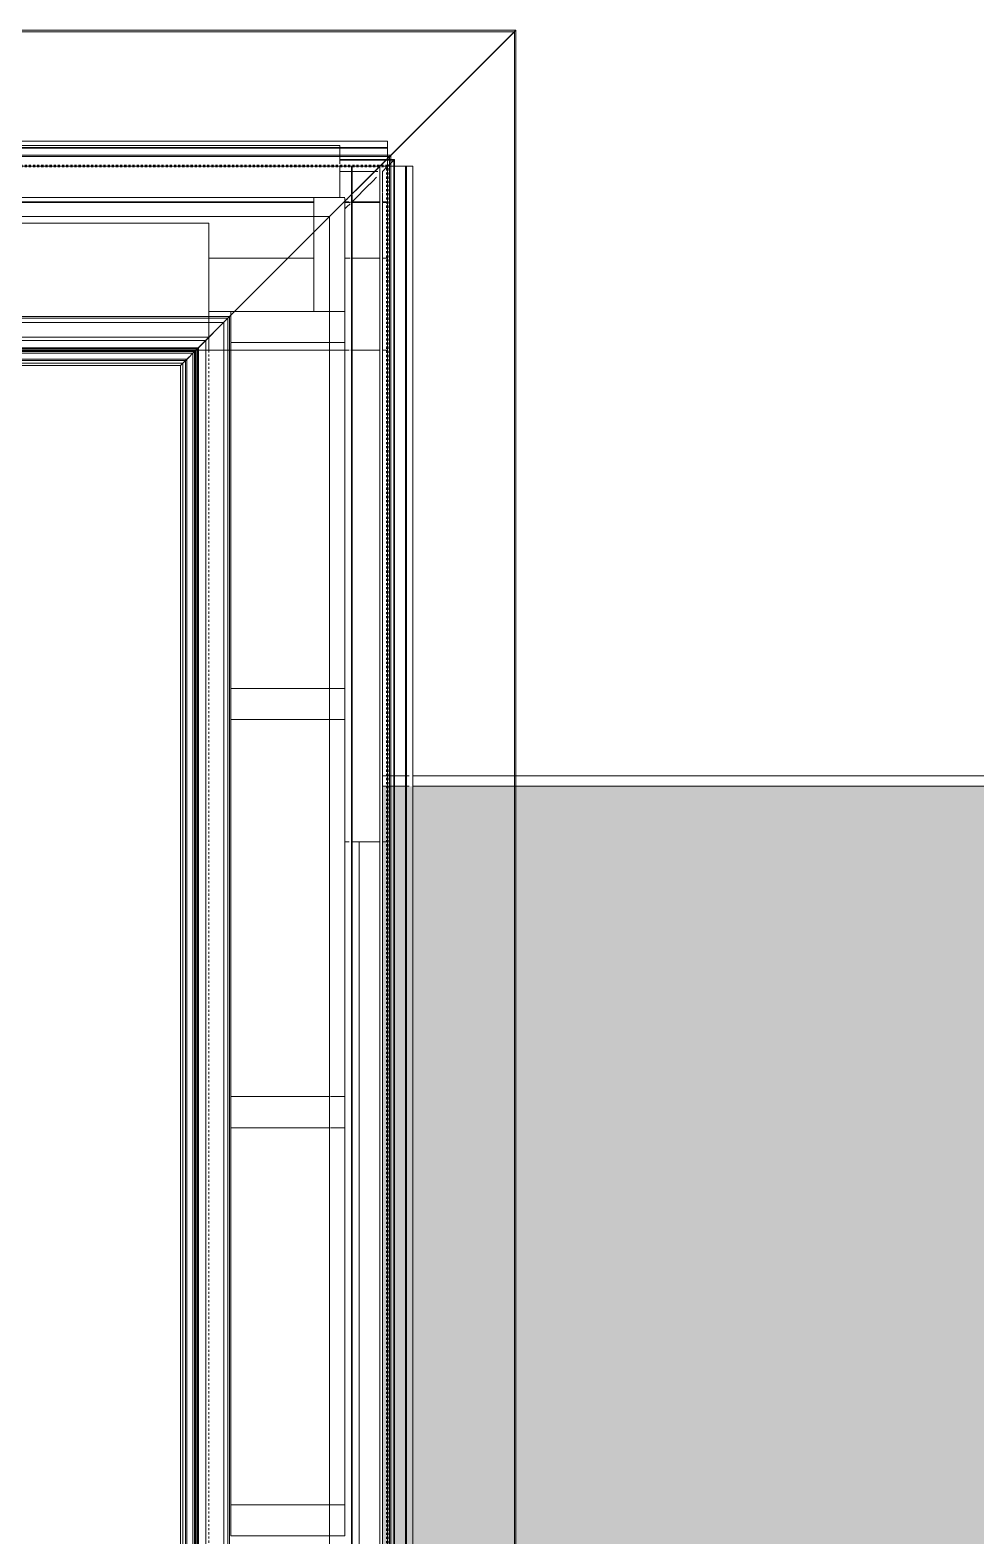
# Model space of a CAD drawing. Header units: inches. Extents: x -4218 to -1830, y 9757 to 12359.
# Drawn here: x -2084.8 to -2039.2, y 12052.5 to 12125.2 of the extents above; entities that cross this region are included whole.
import ezdxf

# ---------------------------------------------------------------- set-up
doc = ezdxf.new("R2010")
doc.units = ezdxf.units.IN
doc.header["$MEASUREMENT"] = 0
doc.linetypes.add('Dash 1_16_', pattern=[0.125, 0.0625, -0.0625])
for name, color, linetype, lineweight in [('0-1', 7, 'Continuous', 5), ('A-CLNG-1', 13, 'Continuous', 9), ('A-FLOR-1', 192, 'Continuous', 9), ('A-FLOR-PATT-1', 9, 'Continuous', 9), ('A-GLAZ-CWMG', 51, 'Continuous', 9), ('A-ROOF-1', 253, 'Dash 1_16_', 9), ('A-ROOF-4', 10, 'Dash 1_16_', 9), ('A-WALL-1', 113, 'Continuous', 9), ('C-PROP-LINE-1', 91, 'Dash 1_16_', 50), ('C-TOPO-1', 10, 'Continuous', 9), ('C-TOPO-2', 254, 'Continuous', 9), ('C-TOPO-3', 253, 'Continuous', 9), ('C-TOPO-4', 252, 'Continuous', 9), ('S-FNDN-1', 32, 'Continuous', 9)]:
    doc.layers.add(name, color=color, linetype=linetype, lineweight=lineweight)

# ---------------------------------------------------------------- blocks, each defined once
blk = doc.blocks.new('CTR  - Topography_rvt-1-BACKGROUND - ROOF PLAN')
at = {"layer": 'C-TOPO-1'}
for p, q in [((-2067.799, 12089.189), (-2067.569, 12089.189)), ((-2067.549, 12089.189), (-2067.395, 12089.189)), ((-2067.395, 12089.189), (-2067.225, 12089.189)), ((-2066.642, 12089.189), (-2066.505, 12089.189))]:
    blk.add_line(p, q, dxfattribs=at)
at = {"layer": 'C-TOPO-2'}
for p, q in [((-2067.225, 12089.189), (-2066.681, 12089.189)), ((-2066.349, 12089.189), (-2061.439, 12089.189))]:
    blk.add_line(p, q, dxfattribs=at)
at = {"layer": 'C-TOPO-3'}
blk.add_line((-2061.439, 12089.189), (-2061.36, 12089.189), dxfattribs=at)
at = {"layer": 'C-TOPO-4'}
blk.add_line((-2061.36, 12089.189), (-2002.093, 12089.189), dxfattribs=at)
blk = doc.blocks.new('Basic Wall _ EXT - FIBER CEMENT - LARGE - ___-2505162-BACKGROUND - ROOF PLAN')
at = {"layer": 'A-WALL-1'}
for p, q in [((-2067.549, 12118.914), (-2069.861, 12118.914)), ((-2067.549, 12118.914), (-2069.861, 12118.914)), ((-2069.861, 12118.882), (-2067.549, 12118.882)), ((-2067.549, 12118.882), (-2069.861, 12118.882)), ((-2067.395, 12118.914), (-2067.549, 12118.914)), ((-2067.395, 12118.914), (-2067.549, 12118.914)), ((-2067.549, 12118.882), (-2067.395, 12118.882)), ((-2067.395, 12118.882), (-2067.549, 12118.882)), ((-2067.549, 12118.589), (-2067.395, 12118.743)), ((-2067.395, 12118.743), (-2067.549, 12118.589)), ((-2067.225, 12118.914), (-2067.395, 12118.743)), ((-2067.225, 12118.914), (-2067.395, 12118.914)), ((-2067.225, 12118.914), (-2067.395, 12118.914)), ((-2067.395, 12118.743), (-2067.256, 12118.882)), ((-2067.395, 12118.882), (-2067.256, 12118.882)), ((-2067.256, 12118.882), (-2067.395, 12118.882)), ((-2068.201, 12117.937), (-2068.142, 12117.996)), ((-2068.142, 12117.996), (-2068.201, 12117.937)), ((-2068.142, 12117.996), (-2068.079, 12118.059)), ((-2068.079, 12118.059), (-2068.142, 12117.996)), ((-2067.804, 12118.334), (-2067.549, 12118.589)), ((-2067.549, 12118.589), (-2067.804, 12118.334)), ((-2069.267, 12116.871), (-2068.416, 12117.722)), ((-2068.416, 12117.722), (-2069.267, 12116.871)), ((-2068.413, 12117.725), (-2068.201, 12117.937)), ((-2068.201, 12117.937), (-2068.413, 12117.725)), ((-2069.611, 12116.839), (-2069.463, 12116.839)), ((-2069.463, 12116.839), (-2069.611, 12116.839)), ((-2069.463, 12116.871), (-2069.605, 12116.871)), ((-2069.463, 12116.871), (-2069.605, 12116.871)), ((-2069.407, 12116.871), (-2069.463, 12116.871)), ((-2069.407, 12116.871), (-2069.463, 12116.871)), ((-2069.463, 12116.839), (-2069.407, 12116.839)), ((-2069.407, 12116.839), (-2069.463, 12116.839)), ((-2069.358, 12116.839), (-2069.405, 12116.839)), ((-2069.32, 12116.839), (-2069.299, 12116.839)), ((-2069.299, 12116.839), (-2069.32, 12116.839))]:
    blk.add_line(p, q, dxfattribs=at)
blk = doc.blocks.new('Basic Wall _ EXT - FIBER CEMENT - LARGE - ___-2162455-BACKGROUND - ROOF PLAN')
at = {"layer": 'A-WALL-1'}
for p, q in [((-2369.311, 12119.799), (-2067.549, 12119.799)), ((-2067.549, 12119.496), (-2369.311, 12119.496)), ((-2067.549, 12119.464), (-2369.311, 12119.464)), ((-2067.549, 12119.496), (-2069.861, 12119.496)), ((-2067.549, 12119.481), (-2069.861, 12119.481)), ((-2067.549, 12119.464), (-2069.861, 12119.464)), ((-2067.549, 12119.457), (-2069.861, 12119.457)), ((-2067.549, 12119.782), (-2067.549, 12119.798)), ((-2067.549, 12119.798), (-2067.549, 12119.777)), ((-2067.549, 12119.765), (-2067.549, 12119.782)), ((-2067.549, 12119.777), (-2067.549, 12119.496)), ((-2067.549, 12119.762), (-2067.549, 12119.767)), ((-2067.549, 12119.767), (-2067.549, 12119.767)), ((-2067.549, 12119.767), (-2067.549, 12119.756)), ((-2067.549, 12119.741), (-2067.549, 12119.765)), ((-2067.549, 12119.753), (-2067.549, 12119.762)), ((-2067.549, 12119.756), (-2067.549, 12119.745)), ((-2067.549, 12119.496), (-2067.549, 12119.753)), ((-2067.549, 12119.745), (-2067.549, 12119.721)), ((-2067.549, 12119.721), (-2067.549, 12119.741)), ((-2067.549, 12119.721), (-2067.549, 12119.692)), ((-2067.549, 12119.673), (-2067.549, 12119.721)), ((-2067.549, 12119.692), (-2067.549, 12119.66)), ((-2067.549, 12119.609), (-2067.549, 12119.673)), ((-2067.549, 12119.66), (-2067.549, 12119.645)), ((-2067.549, 12119.645), (-2067.549, 12119.633)), ((-2067.549, 12119.633), (-2067.549, 12119.496)), ((-2067.549, 12119.496), (-2067.549, 12119.609)), ((-2067.549, 12119.496), (-2067.549, 12119.118)), ((-2067.549, 12119.481), (-2067.549, 12119.457)), ((-2067.549, 12119.118), (-2067.549, 12119.464)), ((-2067.549, 12118.589), (-2067.549, 12119.118)), ((-2067.549, 12119.118), (-2067.549, 12118.589)), ((-2067.549, 12116.871), (-2067.549, 12118.589)), ((-2067.549, 12118.589), (-2067.549, 12117.208)), ((-2071.111, 12116.871), (-2369.311, 12116.871)), ((-2071.111, 12116.871), (-2369.311, 12116.871)), ((-2369.311, 12116.839), (-2071.111, 12116.839)), ((-2071.111, 12116.839), (-2369.311, 12116.839)), ((-2069.611, 12116.839), (-2069.463, 12116.839)), ((-2069.463, 12116.839), (-2069.611, 12116.839)), ((-2069.463, 12116.871), (-2069.605, 12116.871)), ((-2069.463, 12116.871), (-2069.605, 12116.871)), ((-2069.407, 12116.871), (-2069.463, 12116.871)), ((-2069.407, 12116.871), (-2069.463, 12116.871)), ((-2069.463, 12116.839), (-2069.407, 12116.839)), ((-2069.407, 12116.839), (-2069.463, 12116.839)), ((-2069.405, 12116.839), (-2069.358, 12116.839)), ((-2069.358, 12116.839), (-2069.405, 12116.839)), ((-2068.202, 12116.871), (-2069.32, 12116.871)), ((-2068.205, 12116.839), (-2069.32, 12116.839)), ((-2068.202, 12116.871), (-2069.267, 12116.871)), ((-2069.267, 12116.839), (-2068.205, 12116.839)), ((-2068.201, 12116.839), (-2068.142, 12116.839)), ((-2068.142, 12116.839), (-2068.201, 12116.839)), ((-2068.142, 12116.871), (-2068.2, 12116.871)), ((-2068.142, 12116.871), (-2068.2, 12116.871)), ((-2068.079, 12116.871), (-2068.142, 12116.871)), ((-2068.079, 12116.871), (-2068.142, 12116.871)), ((-2068.142, 12116.839), (-2068.079, 12116.839)), ((-2068.079, 12116.839), (-2068.142, 12116.839)), ((-2068.017, 12116.871), (-2068.079, 12116.871)), ((-2068.017, 12116.871), (-2068.079, 12116.871)), ((-2068.079, 12116.839), (-2068.017, 12116.839)), ((-2068.017, 12116.839), (-2068.079, 12116.839)), ((-2067.959, 12116.871), (-2068.016, 12116.871)), ((-2067.959, 12116.871), (-2068.016, 12116.871)), ((-2068.016, 12116.839), (-2067.959, 12116.839)), ((-2067.959, 12116.839), (-2068.016, 12116.839)), ((-2067.549, 12116.871), (-2067.804, 12116.871)), ((-2067.549, 12116.871), (-2067.804, 12116.871)), ((-2067.804, 12116.839), (-2067.549, 12116.839)), ((-2067.549, 12116.839), (-2067.804, 12116.839)), ((-2067.549, 12117.208), (-2067.549, 12116.871)), ((-2067.549, 12116.871), (-2067.549, 12116.839))]:
    blk.add_line(p, q, dxfattribs=at)
blk = doc.blocks.new('Basic Wall _ EXT - FIBER CEMENT - SMALL - ___-2145929-BACKGROUND - ROOF PLAN')
at = {"layer": 'A-WALL-1'}
for p, q in [((-2061.36, 12125.153), (-3867.288, 12125.153)), ((-2061.36, 12125.153), (-3867.288, 12125.153)), ((-3867.209, 12125.075), (-2061.439, 12125.075)), ((-2061.439, 12125.075), (-3867.209, 12125.075)), ((-2061.36, 12125.153), (-2076.801, 12109.712)), ((-2076.793, 12109.72), (-2061.439, 12125.075)), ((-2067.395, 12119.118), (-3861.253, 12119.118)), ((-2067.462, 12119.051), (-3861.186, 12119.051)), ((-2067.395, 12119.118), (-2067.804, 12118.709)), ((-2067.804, 12118.709), (-2067.462, 12119.051)), ((-2067.462, 12119.051), (-2067.395, 12119.118)), ((-2067.92, 12118.593), (-3860.728, 12118.593)), ((-2067.92, 12118.593), (-3860.728, 12118.593)), ((-2067.92, 12118.593), (-3860.728, 12118.593)), ((-2068.254, 12118.259), (-2069.358, 12117.155)), ((-2069.307, 12117.206), (-2068.203, 12118.31)), ((-2067.898, 12118.615), (-2067.871, 12118.643)), ((-2067.841, 12118.672), (-2067.849, 12118.664)), ((-2069.522, 12116.992), (-2069.462, 12117.051)), ((-2069.319, 12117.194), (-2069.307, 12117.206)), ((-2070.347, 12116.166), (-3858.3, 12116.166)), ((-2070.347, 12116.166), (-3858.299, 12116.166)), ((-2075.17, 12111.344), (-3853.478, 12111.344)), ((-2075.17, 12111.344), (-3853.478, 12111.344)), ((-2075.248, 12111.265), (-3853.399, 12111.265)), ((-2075.248, 12111.265), (-3853.399, 12111.265)), ((-3853.195, 12111.061), (-2075.452, 12111.061)), ((-2075.452, 12111.061), (-3853.195, 12111.061)), ((-2075.17, 12111.344), (-2076.732, 12109.782)), ((-2076.674, 12109.839), (-2075.248, 12111.265)), ((-3852.326, 12110.191), (-2076.322, 12110.191)), ((-2076.322, 12110.191), (-3852.326, 12110.191)), ((-2076.674, 12109.839), (-3851.973, 12109.839)), ((-2076.721, 12109.793), (-3851.927, 12109.793)), ((-2076.732, 12109.782), (-3851.916, 12109.782)), ((-2076.793, 12109.72), (-3851.854, 12109.72)), ((-2076.796, 12109.718), (-3851.852, 12109.718)), ((-2076.801, 12109.712), (-3851.847, 12109.712)), ((-3851.846, 12109.718), (-2076.802, 12109.718)), ((-2076.829, 12109.685), (-3851.819, 12109.685)), ((-2076.863, 12109.65), (-3851.785, 12109.65)), ((-3851.706, 12109.571), (-2076.942, 12109.571)), ((-2077.229, 12109.284), (-3851.419, 12109.284)), ((-2077.061, 12109.453), (-2077.533, 12108.98)), ((-2077.423, 12109.09), (-2077.061, 12109.453)), ((-2077.061, 12109.453), (-2077.296, 12109.217)), ((-2077.296, 12109.217), (-2077.229, 12109.284)), ((-2077.229, 12109.284), (-2077.061, 12109.453)), ((-2077.061, 12109.453), (-2077.135, 12109.378)), ((-2076.958, 12109.555), (-2076.913, 12109.6)), ((-2076.913, 12109.6), (-2076.958, 12109.555)), ((-2076.913, 12109.6), (-2076.958, 12109.555)), ((-2076.958, 12109.555), (-2076.913, 12109.6)), ((-2076.829, 12109.685), (-2076.863, 12109.65)), ((-2076.8, 12109.713), (-2076.795, 12109.718)), ((-2076.732, 12109.782), (-2076.796, 12109.718)), ((-2076.796, 12109.718), (-2076.732, 12109.782)), ((-2076.749, 12109.765), (-2076.796, 12109.717)), ((-2076.721, 12109.793), (-2076.674, 12109.839)), ((-2076.709, 12109.804), (-2076.668, 12109.845)), ((-2076.624, 12109.89), (-2076.688, 12109.825)), ((-2076.668, 12109.845), (-2076.624, 12109.89)), ((-2077.296, 12109.217), (-3851.351, 12109.217)), ((-2077.423, 12109.09), (-3851.224, 12109.09)), ((-2077.533, 12108.98), (-3851.115, 12108.98)), ((-2077.533, 12108.98), (-2077.423, 12109.09)), ((-2077.301, 12109.212), (-2077.423, 12109.09)), ((-2077.423, 12109.09), (-2077.343, 12109.171))]:
    blk.add_line(p, q, dxfattribs=at)
at = {"layer": 'A-WALL-1', "flags": 128}
for points in [[(-2067.804, 12118.709), (-2067.824, 12118.689), (-2067.837, 12118.676), (-2067.841, 12118.672)], [(-2068.016, 12118.497), (-2068.079, 12118.434), (-2068.142, 12118.371), (-2068.201, 12118.312), (-2068.254, 12118.259)], [(-2068.203, 12118.31), (-2068.167, 12118.346), (-2068.126, 12118.387), (-2068.083, 12118.431), (-2068.04, 12118.473), (-2068.001, 12118.513), (-2067.967, 12118.546), (-2067.941, 12118.572), (-2067.925, 12118.588), (-2067.92, 12118.593)], [(-2067.849, 12118.664), (-2067.873, 12118.641), (-2067.91, 12118.603), (-2067.959, 12118.554), (-2068.016, 12118.497)], [(-2067.92, 12118.593), (-2067.914, 12118.599), (-2067.898, 12118.615)], [(-2069.358, 12117.155), (-2069.407, 12117.106), (-2069.463, 12117.05), (-2069.522, 12116.992)], [(-2077.135, 12109.378), (-2077.176, 12109.337), (-2077.219, 12109.294), (-2077.262, 12109.251), (-2077.301, 12109.212)], [(-2077.021, 12109.492), (-2077.025, 12109.488), (-2077.039, 12109.474), (-2077.061, 12109.453)], [(-2076.801, 12109.712), (-2076.859, 12109.654), (-2076.913, 12109.6), (-2076.958, 12109.555), (-2076.992, 12109.521), (-2077.013, 12109.5), (-2077.021, 12109.492)], [(-2076.994, 12109.519), (-2076.966, 12109.548), (-2076.948, 12109.565), (-2076.942, 12109.571)], [(-2076.942, 12109.571), (-2076.937, 12109.576), (-2076.923, 12109.591)], [(-2076.923, 12109.591), (-2076.899, 12109.614), (-2076.869, 12109.644), (-2076.833, 12109.68), (-2076.793, 12109.72)], [(-2076.874, 12109.64), (-2076.878, 12109.635), (-2076.89, 12109.623), (-2076.91, 12109.603)], [(-2076.8, 12109.713), (-2076.84, 12109.673), (-2076.865, 12109.648), (-2076.874, 12109.64)], [(-2076.843, 12109.67), (-2076.817, 12109.697), (-2076.8, 12109.713)], [(-2076.795, 12109.718), (-2076.789, 12109.724), (-2076.772, 12109.741), (-2076.745, 12109.768), (-2076.709, 12109.804)]]:
    blk.add_lwpolyline(points, dxfattribs=at)
blk = doc.blocks.new('Basic Wall _ EXT - FIBER CEMENT - LARGE - 1hr - ___-2505163-BACKGROUND - ROOF PLAN')
at = {"layer": 'A-WALL-1'}
for p, q in [((-2067.549, 12118.589), (-2067.395, 12118.743)), ((-2067.395, 12118.743), (-2067.549, 12118.589)), ((-2067.395, 12118.743), (-2067.225, 12118.914)), ((-2067.256, 12118.882), (-2067.395, 12118.743)), ((-2067.256, 12118.882), (-2067.256, 12118.589)), ((-2067.256, 12118.589), (-2067.256, 12118.882)), ((-2067.225, 12118.589), (-2067.225, 12118.914)), ((-2067.225, 12118.589), (-2067.225, 12118.914)), ((-2068.201, 12117.937), (-2068.142, 12117.996)), ((-2068.142, 12117.996), (-2068.201, 12117.937)), ((-2068.142, 12117.996), (-2068.079, 12118.059)), ((-2068.079, 12118.059), (-2068.142, 12117.996)), ((-2067.804, 12118.334), (-2067.549, 12118.589)), ((-2067.549, 12118.589), (-2067.804, 12118.334)), ((-2067.256, 12118.589), (-2067.256, 11247.389)), ((-2067.256, 11247.389), (-2067.256, 12118.589)), ((-2067.225, 11247.389), (-2067.225, 12118.589)), ((-2067.225, 11247.389), (-2067.225, 12118.589)), ((-2069.267, 12116.871), (-2068.416, 12117.722)), ((-2068.416, 12117.722), (-2069.267, 12116.871)), ((-2068.413, 12117.725), (-2068.201, 12117.937)), ((-2068.201, 12117.937), (-2068.413, 12117.725)), ((-2069.299, 12116.839), (-2069.299, 12114.152)), ((-2069.299, 12114.152), (-2069.299, 12116.839)), ((-2069.267, 12114.152), (-2069.267, 12116.839)), ((-2069.267, 12114.152), (-2069.267, 12116.839)), ((-2069.299, 12114.152), (-2069.299, 12009.577)), ((-2069.299, 12109.714), (-2069.299, 12114.152)), ((-2069.267, 12109.714), (-2069.267, 12114.152)), ((-2069.267, 12109.714), (-2069.267, 12114.152)), ((-2069.299, 12009.014), (-2069.299, 12109.714)), ((-2069.267, 12009.014), (-2069.267, 12109.714)), ((-2069.267, 12009.577), (-2069.267, 12109.714))]:
    blk.add_line(p, q, dxfattribs=at)
blk = doc.blocks.new('Basic Wall _ EXT - FIBER CEMENT - LARGE - 1hr - ___-2162456-BACKGROUND - ROOF PLAN')
at = {"layer": 'A-WALL-1'}
for p, q in [((-2069.299, 12118.589), (-2069.267, 12118.589)), ((-2069.299, 12118.554), (-2069.299, 12118.497)), ((-2069.299, 12118.497), (-2069.299, 12118.554)), ((-2069.299, 12118.497), (-2069.299, 12118.435)), ((-2069.299, 12118.435), (-2069.299, 12118.497)), ((-2069.299, 12118.434), (-2069.299, 12118.371)), ((-2069.299, 12118.371), (-2069.299, 12118.434)), ((-2069.299, 12118.371), (-2069.299, 12118.312)), ((-2069.299, 12118.312), (-2069.299, 12118.371)), ((-2069.299, 12118.312), (-2069.299, 12117.214)), ((-2069.299, 12117.214), (-2069.299, 12118.312)), ((-2069.267, 12118.589), (-2067.924, 12118.589)), ((-2067.924, 12118.589), (-2069.267, 12118.589)), ((-2069.267, 12118.497), (-2069.267, 12118.554)), ((-2069.267, 12118.497), (-2069.267, 12118.554)), ((-2069.267, 12118.435), (-2069.267, 12118.497)), ((-2069.267, 12118.435), (-2069.267, 12118.497)), ((-2069.267, 12118.371), (-2069.267, 12118.434)), ((-2069.267, 12118.371), (-2069.267, 12118.434)), ((-2069.267, 12118.312), (-2069.267, 12118.371)), ((-2069.267, 12118.312), (-2069.267, 12118.371)), ((-2069.267, 12117.246), (-2069.267, 12118.312)), ((-2069.267, 12117.246), (-2069.267, 12118.312)), ((-2067.804, 12118.589), (-2067.549, 12118.589)), ((-2067.549, 12118.589), (-2067.804, 12118.589)), ((-2067.549, 12118.589), (-2067.395, 12118.589)), ((-2067.395, 12118.589), (-2067.549, 12118.589)), ((-2067.395, 12118.589), (-2066.642, 12118.589)), ((-2066.674, 12118.589), (-2067.395, 12118.589)), ((-2066.681, 12118.589), (-2066.657, 12118.589)), ((-2066.681, 11247.389), (-2066.681, 12118.589)), ((-2066.674, 11247.389), (-2066.674, 12118.589)), ((-2066.674, 11247.389), (-2066.674, 12118.589)), ((-2066.657, 11247.389), (-2066.657, 12118.589)), ((-2066.642, 12118.589), (-2066.361, 12118.589)), ((-2066.529, 12118.589), (-2066.642, 12118.589)), ((-2066.642, 12118.589), (-2066.505, 12118.589)), ((-2066.385, 12118.589), (-2066.642, 12118.589)), ((-2066.642, 11247.389), (-2066.642, 12118.589)), ((-2066.642, 11247.389), (-2066.642, 12118.589)), ((-2066.441, 12118.589), (-2066.529, 12118.589)), ((-2066.505, 12118.589), (-2066.462, 12118.589)), ((-2066.462, 12118.589), (-2066.417, 12118.589)), ((-2066.417, 12118.589), (-2066.441, 12118.589)), ((-2066.397, 12118.589), (-2066.417, 12118.589)), ((-2066.417, 12118.589), (-2066.393, 12118.589)), ((-2066.373, 12118.589), (-2066.397, 12118.589)), ((-2066.393, 12118.589), (-2066.374, 12118.589)), ((-2066.372, 12118.589), (-2066.385, 12118.589)), ((-2066.374, 12118.589), (-2066.371, 12118.589)), ((-2066.356, 12118.589), (-2066.373, 12118.589)), ((-2066.371, 12118.589), (-2066.372, 12118.589)), ((-2066.371, 12118.589), (-2066.371, 12118.589)), ((-2066.361, 12118.589), (-2066.34, 12118.589)), ((-2066.345, 12118.589), (-2066.356, 12118.589)), ((-2066.34, 12118.589), (-2066.345, 12118.589)), ((-2066.339, 12118.589), (-2066.339, 11247.389)), ((-2069.299, 12117.183), (-2069.299, 12116.871)), ((-2069.299, 12116.871), (-2069.299, 12117.183)), ((-2069.299, 12116.839), (-2069.299, 12109.714)), ((-2069.299, 11249.139), (-2069.299, 12116.839)), ((-2069.267, 12116.871), (-2069.267, 12117.215)), ((-2069.267, 12116.871), (-2069.267, 12117.215)), ((-2069.267, 11249.139), (-2069.267, 12116.839)), ((-2069.267, 12109.714), (-2069.267, 12116.839)), ((-2069.299, 12109.714), (-2069.299, 11256.264)), ((-2069.267, 11256.264), (-2069.267, 12109.714))]:
    blk.add_line(p, q, dxfattribs=at)
blk = doc.blocks.new('Basic Wall _ EXT - FIBER CEMENT - SMALL - 1hr - ___-2145930-BACKGROUND - ROOF PLAN')
at = {"layer": 'A-WALL-1'}
for p, q in [((-2076.801, 12109.712), (-2061.36, 12125.153)), ((-2061.439, 12125.075), (-2076.793, 12109.72)), ((-2061.439, 12125.075), (-2061.439, 11240.904)), ((-2061.439, 11240.904), (-2061.439, 12125.075)), ((-2061.36, 11240.825), (-2061.36, 12125.153)), ((-2061.36, 11240.825), (-2061.36, 12125.153)), ((-2067.804, 12118.709), (-2067.395, 12119.118)), ((-2067.462, 12119.051), (-2067.804, 12118.709)), ((-2067.395, 12119.118), (-2067.462, 12119.051)), ((-2067.462, 11246.927), (-2067.462, 12119.051)), ((-2067.395, 11246.86), (-2067.395, 12119.118)), ((-2069.358, 12117.155), (-2068.254, 12118.259)), ((-2068.203, 12118.31), (-2069.307, 12117.206)), ((-2068.167, 12118.346), (-2068.203, 12118.31)), ((-2068.126, 12118.387), (-2068.167, 12118.346)), ((-2067.92, 11247.389), (-2067.92, 12118.589)), ((-2067.92, 11247.389), (-2067.92, 12118.589)), ((-2067.92, 11247.389), (-2067.92, 12118.589)), ((-2069.462, 12117.051), (-2069.522, 12116.992)), ((-2069.307, 12117.206), (-2069.319, 12117.194)), ((-2070.347, 11249.813), (-2070.347, 12116.166)), ((-2070.347, 12109.714), (-2070.347, 12116.163)), ((-2076.732, 12109.782), (-2075.17, 12111.344)), ((-2075.248, 12111.265), (-2076.674, 12109.839)), ((-2075.452, 12111.061), (-2075.452, 11254.918)), ((-2075.452, 11254.918), (-2075.452, 12111.061)), ((-2075.248, 11254.714), (-2075.248, 12111.265)), ((-2075.248, 11254.714), (-2075.248, 12111.265)), ((-2075.17, 11254.635), (-2075.17, 12111.344)), ((-2075.17, 11254.635), (-2075.17, 12111.344)), ((-2076.322, 12110.191), (-2076.322, 11255.787)), ((-2076.322, 11255.787), (-2076.322, 12110.191)), ((-2077.533, 12108.98), (-2077.061, 12109.453)), ((-2077.061, 12109.453), (-2077.423, 12109.09)), ((-2077.296, 12109.217), (-2077.061, 12109.453)), ((-2077.229, 12109.284), (-2077.296, 12109.217)), ((-2077.061, 12109.453), (-2077.229, 12109.284)), ((-2077.229, 11256.695), (-2077.229, 12109.284)), ((-2077.219, 12109.294), (-2077.176, 12109.337)), ((-2077.176, 12109.337), (-2077.135, 12109.378)), ((-2077.135, 12109.378), (-2077.061, 12109.453)), ((-2076.958, 12109.555), (-2076.913, 12109.6)), ((-2076.913, 12109.6), (-2076.958, 12109.555)), ((-2076.913, 12109.6), (-2076.958, 12109.555)), ((-2076.958, 12109.555), (-2076.913, 12109.6)), ((-2076.942, 12109.571), (-2076.942, 11256.408)), ((-2076.863, 12109.65), (-2076.829, 12109.685)), ((-2076.863, 11256.329), (-2076.863, 12109.65)), ((-2076.793, 12109.72), (-2076.833, 12109.68)), ((-2076.829, 11256.294), (-2076.829, 12109.685)), ((-2076.801, 11256.266), (-2076.801, 12109.712)), ((-2076.795, 12109.718), (-2076.8, 12109.713)), ((-2076.732, 12109.782), (-2076.796, 12109.718)), ((-2076.796, 12109.718), (-2076.732, 12109.782)), ((-2076.796, 12109.717), (-2076.749, 12109.765)), ((-2076.796, 11256.261), (-2076.796, 12109.718)), ((-2076.795, 12109.707), (-2076.795, 11256.271)), ((-2076.793, 11256.259), (-2076.793, 12109.72)), ((-2076.732, 11256.197), (-2076.732, 12109.782)), ((-2076.674, 12109.839), (-2076.721, 12109.793)), ((-2076.721, 11256.186), (-2076.721, 12109.793)), ((-2076.688, 12109.825), (-2076.624, 12109.89)), ((-2076.674, 11256.14), (-2076.674, 12109.839)), ((-2076.624, 12109.89), (-2076.668, 12109.845)), ((-2070.347, 11256.264), (-2070.347, 12109.714)), ((-2077.423, 12109.09), (-2077.533, 12108.98)), ((-2077.533, 11256.998), (-2077.533, 12108.98)), ((-2077.423, 12109.09), (-2077.301, 12109.212)), ((-2077.343, 12109.171), (-2077.423, 12109.09)), ((-2077.423, 11256.889), (-2077.423, 12109.09)), ((-2077.296, 11256.762), (-2077.296, 12109.217))]:
    blk.add_line(p, q, dxfattribs=at)
at = {"layer": 'A-WALL-1', "flags": 128}
for points in [[(-2067.841, 12118.672), (-2067.837, 12118.676), (-2067.824, 12118.689), (-2067.804, 12118.709)], [(-2068.254, 12118.259), (-2068.201, 12118.312), (-2068.142, 12118.371), (-2068.079, 12118.434), (-2068.016, 12118.497), (-2067.959, 12118.554), (-2067.91, 12118.603), (-2067.873, 12118.641), (-2067.849, 12118.664), (-2067.841, 12118.672)], [(-2067.92, 12118.593), (-2067.925, 12118.588), (-2067.941, 12118.572), (-2067.967, 12118.546), (-2068.001, 12118.513), (-2068.04, 12118.473), (-2068.083, 12118.431), (-2068.126, 12118.387)], [(-2067.871, 12118.643), (-2067.898, 12118.615), (-2067.914, 12118.599), (-2067.92, 12118.593)], [(-2069.522, 12116.992), (-2069.463, 12117.05), (-2069.407, 12117.106), (-2069.358, 12117.155)], [(-2077.301, 12109.212), (-2077.262, 12109.251), (-2077.219, 12109.294)], [(-2077.061, 12109.453), (-2077.039, 12109.474), (-2077.025, 12109.488), (-2077.021, 12109.492)], [(-2077.021, 12109.492), (-2077.013, 12109.5), (-2076.992, 12109.521), (-2076.958, 12109.555), (-2076.913, 12109.6), (-2076.859, 12109.654), (-2076.801, 12109.712)], [(-2076.942, 12109.571), (-2076.948, 12109.565), (-2076.966, 12109.548), (-2076.994, 12109.519)], [(-2076.833, 12109.68), (-2076.869, 12109.644), (-2076.899, 12109.614), (-2076.923, 12109.591), (-2076.937, 12109.576), (-2076.942, 12109.571)], [(-2076.91, 12109.603), (-2076.89, 12109.623), (-2076.878, 12109.635), (-2076.874, 12109.64)], [(-2076.874, 12109.64), (-2076.865, 12109.648), (-2076.84, 12109.673), (-2076.8, 12109.713)], [(-2076.8, 12109.713), (-2076.817, 12109.697), (-2076.843, 12109.67)], [(-2076.668, 12109.845), (-2076.709, 12109.804), (-2076.745, 12109.768), (-2076.772, 12109.741), (-2076.789, 12109.724), (-2076.795, 12109.718)]]:
    blk.add_lwpolyline(points, dxfattribs=at)
blk = doc.blocks.new('Rectangular Mullion - Profile_Polycarbonate_Upper and left-1873238-BACKGROUND - ROOF PLAN')
at = {"layer": 'A-GLAZ-CWMG'}
for p, q in [((-2069.861, 12119.589), (-2174.374, 12119.589)), ((-2069.861, 12119.589), (-2069.861, 12119.496)), ((-2069.861, 12119.496), (-2069.861, 12119.118)), ((-2069.861, 12119.118), (-2069.861, 12118.709)), ((-2069.861, 12118.554), (-2069.861, 12118.497)), ((-2069.861, 12118.497), (-2069.861, 12118.435)), ((-2069.861, 12118.434), (-2069.861, 12118.372)), ((-2069.861, 12118.371), (-2069.861, 12118.312)), ((-2069.861, 12118.312), (-2069.861, 12117.106)), ((-2174.374, 12117.089), (-2071.111, 12117.089))]:
    blk.add_line(p, q, dxfattribs=at)
blk = doc.blocks.new('Rectangular Mullion - Stud - Vertical-2193578-BACKGROUND - ROOF PLAN')
at = {"layer": 'A-GLAZ-CWMG'}
for p, q in [((-1.5, -1.06), (-1.5, 2.75)), ((0, 2.75), (0, -2.525)), ((-1.5, -1.827), (-1.5, -1.062)), ((-1.5, -2.652), (-1.5, -1.827)), ((-1.5, -2.711), (-1.5, -2.652)), ((0, -2.75), (-1.5, -2.75)), ((0, -2.562), (0, -2.652)), ((0, -2.652), (0, -2.711))]:
    blk.add_line(p, q, dxfattribs=at)
blk = doc.blocks.new('Rectangular Mullion - Stud - Base_Head-1769175-BACKGROUND - ROOF PLAN')
at = {"layer": 'A-GLAZ-CWMG'}
blk.add_line((-2076.174, 12111.589), (-2075.111, 12111.589), dxfattribs=at)
blk = doc.blocks.new('Rectangular Mullion - Stud - Base_Head-1740475-BACKGROUND - ROOF PLAN')
at = {"layer": 'A-GLAZ-CWMG'}
for p, q in [((-2075.111, 12054.039), (-2075.111, 12072.222)), ((-2069.611, 12072.222), (-2069.611, 12054.039))]:
    blk.add_line(p, q, dxfattribs=at)
blk = doc.blocks.new('Rectangular Mullion - Stud - Vertical-2193590-BACKGROUND - ROOF PLAN')
at = {"layer": 'A-GLAZ-CWMG'}
for p, q in [((-1.5, 2.014), (-1.5, 2.75)), ((-1.5, 2.75), (0, 2.75)), ((0, 2.75), (0, 2.014)), ((-1.5, -2.75), (-1.5, 2.014)), ((0, 2.014), (0, -2.562)), ((-0.188, -2.75), (-1.473, -2.75)), ((0, -2.75), (-0.183, -2.75)), ((0, -2.567), (0, -2.75))]:
    blk.add_line(p, q, dxfattribs=at)
blk = doc.blocks.new('Rectangular Mullion - Stud - Vertical-2193588-BACKGROUND - ROOF PLAN')
at = {"layer": 'A-GLAZ-CWMG'}
for p, q in [((0, 2.014), (0, 2.75)), ((0, 2.75), (1.5, 2.75)), ((1.5, 2.75), (1.5, 2.014)), ((0, -2.75), (0, 2.014)), ((1.5, 2.014), (1.5, -2.75)), ((1.5, -2.75), (0, -2.75))]:
    blk.add_line(p, q, dxfattribs=at)
blk = doc.blocks.new('Rectangular Mullion - Stud - Vertical-V41-BACKGROUND - ROOF PLAN')
at = {"layer": 'A-GLAZ-CWMG'}
for p, q in [((0, 2.057), (0, 2.75)), ((0, 2.75), (1.5, 2.75)), ((1.5, 2.75), (1.5, 2.056)), ((0, -2.75), (0, 2.014)), ((1.5, 2.014), (1.5, -2.75)), ((1.5, -2.75), (0, -2.75))]:
    blk.add_line(p, q, dxfattribs=at)
blk = doc.blocks.new('Rectangular Mullion - Stud - Base_Head-1742575-BACKGROUND - ROOF PLAN')
at = {"layer": 'A-GLAZ-CWMG'}
for p, q in [((-2075.111, 12109.769), (-2075.111, 12110.089)), ((-2069.611, 12110.089), (-2069.611, 12109.717)), ((-2075.111, 12109.714), (-2075.111, 12109.766)), ((-2075.111, 12093.406), (-2075.111, 12109.714)), ((-2069.611, 12109.714), (-2069.611, 12093.406))]:
    blk.add_line(p, q, dxfattribs=at)
blk = doc.blocks.new('Rectangular Mullion - Stud - Vertical-V42-BACKGROUND - ROOF PLAN')
at = {"layer": 'A-GLAZ-CWMG'}
for p, q in [((0, 2.035), (0, 2.75)), ((0, 2.75), (1.5, 2.75)), ((1.5, 2.75), (1.5, 2.033)), ((0, -2.75), (0, 2.014)), ((1.5, 2.014), (1.5, -2.75)), ((1.5, -2.75), (0, -2.75))]:
    blk.add_line(p, q, dxfattribs=at)
blk = doc.blocks.new('Family - ___-2835860-BACKGROUND - ROOF PLAN')
at = {"layer": 'C-PROP-LINE-1'}
for p, q in [((-2067.549, 12118.589), (-2523.724, 12118.589)), ((-2067.549, 11247.389), (-2067.549, 12118.589))]:
    blk.add_line(p, q, dxfattribs=at)
blk = doc.blocks.new('Family - ___-2835932-BACKGROUND - ROOF PLAN')
at = {"layer": 'C-PROP-LINE-1'}
for p, q in [((-2067.549, 12118.589), (-3860.724, 12118.589)), ((-2067.549, 11247.389), (-2067.549, 12118.589))]:
    blk.add_line(p, q, dxfattribs=at)

msp = doc.modelspace()

# ---------------------------------------------------------------- hatches: boundary and pattern name
at = {"layer": 'A-FLOR-PATT-1'}
h = msp.add_hatch(dxfattribs=at)
h.set_pattern_fill('FP_4', color=256, style=0, pattern_type=2)
h.set_pattern_definition([(0, (0, 0), (15.36, 3.84), [1.267, -10.253, 1.267, -10.253, -61.44]), (0, (0, 0), (15.36, 3.84), [-23.04, 1.267, -21.773, 1.267, -10.253, -26.88]), (0, (0, 0), (15.36, 3.84), [-57.6, 1.267, -6.413, 1.267, -17.933]), (120, (5.76, 1.92), (-11.0055376, 11.3821502), [1.267, -10.253, 1.267, -10.253, -61.44]), (120, (5.76, 1.92), (-11.0055376, 11.3821502), [-23.04, 1.267, -21.773, 1.267, -10.253, -26.88]), (120, (5.76, 1.92), (-11.0055376, 11.3821502), [-57.6, 1.267, -6.413, 1.267, -17.933]), (240, (7.68, 9.6), (-4.3544624, -15.2221502), [1.267, -10.253, 1.267, -10.253, -61.44]), (240, (7.68, 9.6), (-4.3544624, -15.2221502), [-23.04, 1.267, -21.773, 1.267, -10.253, -26.88]), (240, (7.68, 9.6), (-4.3544624, -15.2221502), [-57.6, 1.267, -6.413, 1.267, -17.933])])
h.paths.add_polyline_path([(-2099.324, 11109.389), (-2097.199, 11109.389), (-2097.199, 11123.523), (-2098.699, 11123.523), (-2098.693, 11123.57), (-2098.486, 11123.733), (-2097.515, 11123.798), (-2097.515, 11126.248), (-2098.486, 11126.312), (-2098.699, 11126.523), (-2097.199, 11126.523), (-2097.199, 11161.339), (-2098.699, 11161.339), (-2098.693, 11161.387), (-2098.486, 11161.55), (-2097.515, 11161.614), (-2097.515, 11164.064), (-2098.486, 11164.129), (-2098.699, 11164.339), (-2097.199, 11164.339), (-2097.199, 11199.156), (-2098.699, 11199.156), (-2098.693, 11199.203), (-2098.486, 11199.367), (-2097.515, 11199.431), (-2097.515, 11201.881), (-2098.486, 11201.946), (-2098.699, 11202.156), (-2097.199, 11202.156), (-2097.199, 11236.973), (-2098.699, 11236.973), (-2098.693, 11237.02), (-2098.486, 11237.183), (-2097.515, 11237.248), (-2097.515, 11239.698), (-2098.486, 11239.762), (-2098.699, 11239.973), (-2097.199, 11239.973), (-2097.199, 11247.639), (-2099.324, 11247.606), (-2099.324, 11123.523)], flags=0)
h.paths.add_polyline_path([(-2060.941, 11109.389), (-1999.324, 11109.389), (-1999.324, 12088.689), (-2067.799, 12088.689), (-2067.799, 12009.014), (-2067.549, 12009.014), (-2067.549, 11970.99), (-2067.799, 11970.99), (-2067.794, 11970.801), (-2067.549, 11970.801), (-2067.549, 11932.778), (-2067.799, 11932.778), (-2067.78, 11932.401), (-2067.549, 11932.401), (-2067.549, 11894.378), (-2067.799, 11894.378), (-2067.765, 11740.401), (-2067.549, 11740.401), (-2067.549, 11702.378), (-2067.799, 11702.378), (-2067.799, 11663.601), (-2067.549, 11663.601), (-2067.549, 11625.578), (-2067.799, 11625.578), (-2067.799, 11625.201), (-2067.549, 11625.201), (-2067.549, 11587.178), (-2067.799, 11587.178), (-2067.762, 11471.601), (-2067.549, 11471.601), (-2067.549, 11433.578), (-2067.799, 11433.578), (-2067.799, 11356.401), (-2067.549, 11356.401), (-2067.576, 11318.378), (-2067.799, 11318.378), (-2067.799, 11318.001), (-2067.549, 11318.001), (-2067.572, 11279.978), (-2067.799, 11279.978), (-2067.841, 11247.639), (-2096.449, 11247.606), (-2096.449, 11109.389)], flags=0)
h.paths.add_polyline_path([(-2006.958, 11112.763), (-2007.993, 11112.9), (-2008.958, 11113.299), (-2009.786, 11113.935), (-2010.422, 11114.763), (-2010.821, 11115.728), (-2010.941, 11116.892), (-2010.821, 11117.799), (-2010.422, 11118.763), (-2009.786, 11119.592), (-2008.958, 11120.227), (-2007.993, 11120.627), (-2006.958, 11120.763), (-2005.922, 11120.627), (-2004.958, 11120.227), (-2004.129, 11119.592), (-2003.494, 11118.763), (-2003.094, 11117.799), (-2002.958, 11116.763), (-2003.094, 11115.728), (-2003.494, 11114.763), (-2004.129, 11113.935), (-2004.958, 11113.299), (-2005.922, 11112.9)], flags=0)

# ---------------------------------------------------------------- linework, layer by layer
at = {"layer": 'A-CLNG-1'}
for p, q in [((-2068.142, 12117.996), (-2068.201, 12117.937)), ((-2068.079, 12118.059), (-2068.142, 12117.996)), ((-2068.416, 12117.722), (-2069.267, 12116.871)), ((-2068.201, 12117.937), (-2068.413, 12117.725)), ((-2069.463, 12116.675), (-2069.611, 12116.527)), ((-2069.408, 12116.731), (-2069.463, 12116.675)), ((-2069.358, 12116.78), (-2069.407, 12116.731)), ((-2067.799, 12009.578), (-2067.799, 12116.839))]:
    msp.add_line(p, q, dxfattribs=at)
at = {"layer": 'A-FLOR-1'}
for p, q in [((-2067.799, 12088.689), (-2067.57, 12088.689)), ((-2067.549, 12088.689), (-2066.681, 12088.689)), ((-2066.642, 12088.689), (-2066.505, 12088.689)), ((-2066.349, 12088.689), (-1999.324, 12088.689))]:
    msp.add_line(p, q, dxfattribs=at)
at = {"layer": 'A-ROOF-1'}
for q in [(-3852.474, 12115.839), (-2076.174, 12110.346)]:
    msp.add_line((-2076.174, 12115.839), q, dxfattribs=at)
at = {"layer": 'A-ROOF-4'}
msp.add_line((-2076.174, 12109.711), (-2076.174, 11256.268), dxfattribs=at)
at = {"layer": 'A-WALL-1'}
for p, q in [((-3860.728, 12118.589), (-2067.924, 12118.589)), ((-2069.861, 12118.339), (-2069.32, 12118.339)), ((-2069.299, 12118.497), (-2069.299, 12118.554)), ((-2069.299, 12118.435), (-2069.299, 12118.497)), ((-2069.299, 12118.371), (-2069.299, 12118.434)), ((-2069.299, 12118.312), (-2069.299, 12118.371)), ((-2069.299, 12117.214), (-2069.299, 12118.312)), ((-2069.267, 12118.554), (-2069.267, 12118.497)), ((-2069.267, 12118.497), (-2069.267, 12118.435)), ((-2069.267, 12118.434), (-2069.267, 12118.371)), ((-2069.267, 12118.371), (-2069.267, 12118.312)), ((-2069.267, 12118.339), (-2069.022, 12118.339)), ((-2069.267, 12118.312), (-2069.267, 12117.246)), ((-2069.021, 12118.339), (-2068.174, 12118.339)), ((-2068.132, 12118.339), (-2068.079, 12118.339)), ((-2068.079, 12118.339), (-2068.016, 12118.339)), ((-2067.841, 12118.589), (-2067.549, 12118.589)), ((-2067.799, 12118.339), (-2067.799, 12117.322)), ((-2067.549, 12118.589), (-2067.549, 11247.389)), ((-2067.799, 12117.298), (-2067.799, 12117.103)), ((-2069.299, 12116.871), (-2069.299, 12117.183)), ((-2069.299, 12109.714), (-2069.299, 12116.839)), ((-2069.267, 12117.215), (-2069.267, 12116.871)), ((-2069.267, 12116.839), (-2069.267, 12109.714)), ((-2067.799, 12117.094), (-2067.799, 12116.871)), ((-3852.474, 12115.839), (-2076.174, 12115.839)), ((-2076.174, 12110.346), (-2076.174, 12115.839)), ((-2072.363, 12114.152), (-2076.174, 12114.152)), ((-2071.111, 12114.152), (-2072.359, 12114.152)), ((-2069.463, 12114.152), (-2069.611, 12114.152)), ((-2069.408, 12114.152), (-2069.463, 12114.152)), ((-2069.359, 12114.152), (-2069.407, 12114.152)), ((-2068.202, 12114.152), (-2069.267, 12114.152)), ((-2068.142, 12114.152), (-2068.197, 12114.152)), ((-2068.079, 12114.152), (-2068.142, 12114.152)), ((-2068.017, 12114.152), (-2068.079, 12114.152)), ((-2067.959, 12114.152), (-2068.016, 12114.152)), ((-2067.549, 12114.152), (-2067.804, 12114.152)), ((-2076.18, 12110.339), (-2340.413, 12110.339)), ((-2076.174, 12109.714), (-2076.174, 12110.339)), ((-2076.799, 12109.714), (-3851.849, 12109.714)), ((-2076.799, 11256.26), (-2076.799, 12109.718)), ((-2076.796, 12109.714), (-2076.749, 12109.714)), ((-2076.688, 12109.714), (-2076.624, 12109.714)), ((-2076.624, 12109.714), (-2069.463, 12109.714)), ((-2069.408, 12109.714), (-2069.463, 12109.714)), ((-2069.32, 12109.714), (-2068.202, 12109.714)), ((-2068.142, 12109.714), (-2068.201, 12109.714)), ((-2068.079, 12109.714), (-2068.142, 12109.714)), ((-2068.017, 12109.714), (-2068.079, 12109.714)), ((-2067.96, 12109.714), (-2068.016, 12109.714)), ((-2067.549, 12109.714), (-2067.804, 12109.714)), ((-2069.465, 12086.001), (-2069.611, 12086.001)), ((-2069.409, 12086.001), (-2069.463, 12086.001)), ((-2069.255, 12086.001), (-2068.93, 12086.001)), ((-2068.93, 12086.001), (-2068.203, 12086.001)), ((-2068.924, 12047.978), (-2068.924, 12086.001)), ((-2068.144, 12086.001), (-2068.201, 12086.001)), ((-2068.081, 12086.001), (-2068.142, 12086.001)), ((-2068.019, 12086.001), (-2068.079, 12086.001)), ((-2067.961, 12086.001), (-2068.016, 12086.001)), ((-2067.572, 12086.001), (-2067.804, 12086.001))]:
    msp.add_line(p, q, dxfattribs=at)
at = {"layer": 'S-FNDN-1'}
for p, q in [((-2067.799, 12089.189), (-2067.569, 12089.189)), ((-2067.549, 12089.189), (-2066.681, 12089.189)), ((-2066.642, 12089.189), (-2066.505, 12089.189)), ((-2066.349, 12089.189), (-1999.324, 12089.189))]:
    msp.add_line(p, q, dxfattribs=at)

# ---------------------------------------------------------------- block references
at = {"layer": '0-1'}
msp.add_blockref('CTR  - Topography_rvt-1-BACKGROUND - ROOF PLAN', (0, 0), dxfattribs=at)
at = {"layer": 'A-GLAZ-CWMG'}
for name, p in [('Rectangular Mullion - Profile_Polycarbonate_Upper and left-1873238-BACKGROUND - ROOF PLAN', (0, 0)), ('Rectangular Mullion - Stud - Base_Head-1769175-BACKGROUND - ROOF PLAN', (0, 0)), ('Rectangular Mullion - Stud - Base_Head-1742575-BACKGROUND - ROOF PLAN', (0, 0)), ('Rectangular Mullion - Stud - Base_Head-1740475-BACKGROUND - ROOF PLAN', (0, 19.684)), ('Rectangular Mullion - Stud - Base_Head-1740475-BACKGROUND - ROOF PLAN', (0, 0))]:
    msp.add_blockref(name, p, dxfattribs=at)
at = {"layer": 'A-GLAZ-CWMG', "extrusion": (0, 0, -1)}
for name, p, rotation in [('Rectangular Mullion - Stud - Vertical-2193578-BACKGROUND - ROOF PLAN', (2069.611, 12114.339), 180), ('Rectangular Mullion - Stud - Vertical-2193590-BACKGROUND - ROOF PLAN', (2072.361, 12111.589), 90.00000000000077), ('Rectangular Mullion - Stud - Vertical-V42-BACKGROUND - ROOF PLAN', (2072.361, 12091.906), 90.00000000000077), ('Rectangular Mullion - Stud - Vertical-V41-BACKGROUND - ROOF PLAN', (2072.361, 12072.222), 90.00000000000077), ('Rectangular Mullion - Stud - Vertical-2193588-BACKGROUND - ROOF PLAN', (2072.361, 12052.539), 90.00000000000077)]:
    msp.add_blockref(name, p, dxfattribs=dict(at, rotation=rotation))
at = {"layer": 'A-WALL-1'}
for name in ['Basic Wall _ EXT - FIBER CEMENT - SMALL - ___-2145929-BACKGROUND - ROOF PLAN', 'Basic Wall _ EXT - FIBER CEMENT - SMALL - 1hr - ___-2145930-BACKGROUND - ROOF PLAN', 'Basic Wall _ EXT - FIBER CEMENT - LARGE - ___-2162455-BACKGROUND - ROOF PLAN', 'Basic Wall _ EXT - FIBER CEMENT - LARGE - ___-2505162-BACKGROUND - ROOF PLAN', 'Basic Wall _ EXT - FIBER CEMENT - LARGE - 1hr - ___-2505163-BACKGROUND - ROOF PLAN', 'Basic Wall _ EXT - FIBER CEMENT - LARGE - 1hr - ___-2162456-BACKGROUND - ROOF PLAN']:
    msp.add_blockref(name, (0, 0), dxfattribs=at)
at = {"layer": 'C-PROP-LINE-1'}
for name in ['Family - ___-2835860-BACKGROUND - ROOF PLAN', 'Family - ___-2835932-BACKGROUND - ROOF PLAN']:
    msp.add_blockref(name, (0, 0), dxfattribs=at)

doc.saveas('drawing.dxf')
